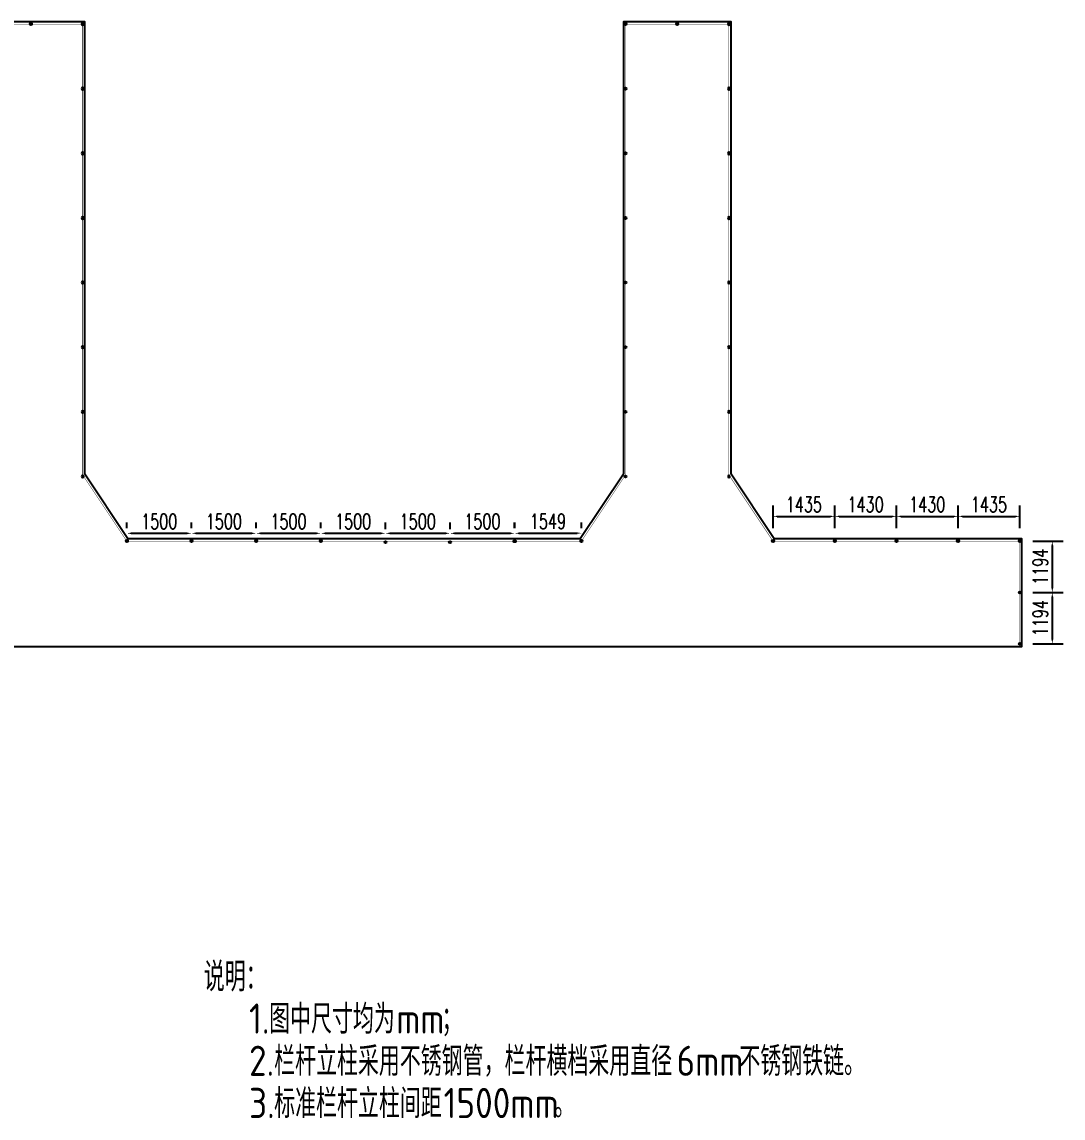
# Model space of a CAD drawing. Extents: x -89702 to 926017, y -610001 to -56924.
# Drawn here: x 544740 to 568904, y -327895 to -302451 of the extents above; entities that cross this region are included whole.
import ezdxf

# ---------------------------------------------------------------- set-up
doc = ezdxf.new("R2010")
doc.units = 0
doc.header["$LTSCALE"] = 10
doc.header["$MEASUREMENT"] = 0
for name, color, linetype in [('PUB_TEXT', 7, 'Continuous'), ('W-PLASTIC_RAILINGS塑木栏杆', 6, 'Continuous'), ('W-STEEL_FRAME钢架', 3, 'Continuous')]:
    doc.layers.add(name, color=color, linetype=linetype)
doc.layers.add('文字标注', color=7, linetype='Continuous', lineweight=18)
doc.styles.get("Standard").update_dxf_attribs({"font": 'gbenor.shx', "bigfont": 'gbcbig.shx'})
doc.styles.add('STANDARD_T3', font='simplex.shx', dxfattribs={"width": 0.7, "bigfont": 'gbcbig.shx'})
doc.dimstyles.new('W&&100', dxfattribs={"dimtxt": 350, "dimasz": 100, "dimexe": 250, "dimexo": 300, "dimgap": 100, "dimtad": 1, "dimdec": 0, "dimzin": 0, "dimdsep": 46, "dimtxsty": 'STANDARD_T3', "dimcen": 0.09, "dimclrd": 1, "dimclre": 1, "dimclrt": 7, "dimazin": 2, "dimtfac": 1, "dimtdec": 0, "dimtix": 1, "dimtmove": 2, "dimatfit": 3, "dimfxl": 0, "dimtolj": 1, "dimtzin": 0, "dimarcsym": 0})

# ---------------------------------------------------------------- blocks, each defined once
blk = doc.blocks.new('*U1992')
at = {"layer": 'W-PLASTIC_RAILINGS塑木栏杆'}
blk.add_circle((0, 0), 25, dxfattribs=at)
blk = doc.blocks.new('*U1993')
at = {"layer": 'W-PLASTIC_RAILINGS塑木栏杆', "color": 0, "linetype": 'ByBlock', "lineweight": -2, "transparency": 16777216}
for p in [(0, 0), (0, -1500), (0, -3000), (0, -4500), (0, -6000), (0, -7500), (0, -9000), (0, -10500)]:
    blk.add_blockref('*U1992', p, dxfattribs=at)
blk = doc.blocks.new('*U1994')
at = {"layer": 'W-PLASTIC_RAILINGS塑木栏杆'}
blk.add_circle((0, 0), 25, dxfattribs=at)
blk = doc.blocks.new('*U1995')
at = {"layer": 'W-PLASTIC_RAILINGS塑木栏杆', "color": 0, "linetype": 'ByBlock', "lineweight": -2, "transparency": 16777216}
for p in [(0, 0), (0, -1500), (0, -3000), (0, -4500), (0, -6000), (0, -7500), (0, -9000), (0, -10500)]:
    blk.add_blockref('*U1994', p, dxfattribs=at)
blk = doc.blocks.new('*U1996')
at = {"layer": 'W-PLASTIC_RAILINGS塑木栏杆'}
blk.add_circle((0, 0), 25, dxfattribs=at)
blk = doc.blocks.new('*U1997')
at = {"layer": 'W-PLASTIC_RAILINGS塑木栏杆', "color": 0, "linetype": 'ByBlock', "lineweight": -2, "transparency": 16777216}
for p in [(0, 0), (0, -1500), (0, -3000), (0, -4500), (0, -6000), (0, -7500), (0, -9000), (0, -10500)]:
    blk.add_blockref('*U1996', p, dxfattribs=at)
blk = doc.blocks.new('*D2078')
at = {"layer": 'Defpoints', "color": 0, "transparency": 16777216}
for p in [(548677, -314322), (547177, -314501), (548677, -314501)]:
    blk.add_point(p, dxfattribs=at)
at = {"layer": '文字标注', "color": 1, "lineweight": -2, "transparency": 16777216}
for p, q in [((547177, -314201), (547177, -314072)), ((548677, -314201), (548677, -314072)), ((547277, -314322), (548577, -314322))]:
    blk.add_line(p, q, dxfattribs=at)
at = {"layer": '文字标注', "color": 1, "transparency": 16777216}
for points in [[(547277, -314305), (547277, -314339), (547177, -314322)], [(548577, -314305), (548577, -314339), (548677, -314322)]]:
    blk.add_solid(points, dxfattribs=at)
at = {"layer": '文字标注', "color": 7, "transparency": 16777216, "insert": (547927, -314047), "char_height": 350, "attachment_point": 5, "style": 'STANDARD_T3'}
blk.add_mtext('\\A1;1500', dxfattribs=at)
blk = doc.blocks.new('*D2079')
at = {"layer": 'Defpoints', "color": 0, "transparency": 16777216}
for p in [(550177, -314322), (548677, -314501), (550177, -314501)]:
    blk.add_point(p, dxfattribs=at)
at = {"layer": '文字标注', "color": 1, "lineweight": -2, "transparency": 16777216}
for p, q in [((548677, -314201), (548677, -314072)), ((550177, -314201), (550177, -314072)), ((548777, -314322), (550077, -314322))]:
    blk.add_line(p, q, dxfattribs=at)
at = {"layer": '文字标注', "color": 1, "transparency": 16777216}
for points in [[(548777, -314305), (548777, -314339), (548677, -314322)], [(550077, -314305), (550077, -314339), (550177, -314322)]]:
    blk.add_solid(points, dxfattribs=at)
at = {"layer": '文字标注', "color": 7, "transparency": 16777216, "insert": (549427, -314047), "char_height": 350, "attachment_point": 5, "style": 'STANDARD_T3'}
blk.add_mtext('\\A1;1500', dxfattribs=at)
blk = doc.blocks.new('*D2080')
at = {"layer": 'Defpoints', "color": 0, "transparency": 16777216}
for p in [(551677, -314322), (550177, -314501), (551677, -314501)]:
    blk.add_point(p, dxfattribs=at)
at = {"layer": '文字标注', "color": 1, "lineweight": -2, "transparency": 16777216}
for p, q in [((550177, -314201), (550177, -314072)), ((551677, -314201), (551677, -314072)), ((550277, -314322), (551577, -314322))]:
    blk.add_line(p, q, dxfattribs=at)
at = {"layer": '文字标注', "color": 1, "transparency": 16777216}
for points in [[(550277, -314305), (550277, -314339), (550177, -314322)], [(551577, -314305), (551577, -314339), (551677, -314322)]]:
    blk.add_solid(points, dxfattribs=at)
at = {"layer": '文字标注', "color": 7, "transparency": 16777216, "insert": (550927, -314047), "char_height": 350, "attachment_point": 5, "style": 'STANDARD_T3'}
blk.add_mtext('\\A1;1500', dxfattribs=at)
blk = doc.blocks.new('*D2081')
at = {"layer": 'Defpoints', "color": 0, "transparency": 16777216}
for p in [(553177, -314322), (551677, -314501), (553177, -314526)]:
    blk.add_point(p, dxfattribs=at)
at = {"layer": '文字标注', "color": 1, "lineweight": -2, "transparency": 16777216}
for p, q in [((551677, -314201), (551677, -314072)), ((553177, -314226), (553177, -314072)), ((551777, -314322), (553077, -314322))]:
    blk.add_line(p, q, dxfattribs=at)
at = {"layer": '文字标注', "color": 1, "transparency": 16777216}
for points in [[(551777, -314305), (551777, -314339), (551677, -314322)], [(553077, -314305), (553077, -314339), (553177, -314322)]]:
    blk.add_solid(points, dxfattribs=at)
at = {"layer": '文字标注', "color": 7, "transparency": 16777216, "insert": (552427, -314047), "char_height": 350, "attachment_point": 5, "style": 'STANDARD_T3'}
blk.add_mtext('\\A1;1500', dxfattribs=at)
blk = doc.blocks.new('*D2082')
at = {"layer": 'Defpoints', "color": 0, "transparency": 16777216}
for p in [(554677, -314322), (553177, -314526), (554677, -314526)]:
    blk.add_point(p, dxfattribs=at)
at = {"layer": '文字标注', "color": 1, "lineweight": -2, "transparency": 16777216}
for p, q in [((553177, -314226), (553177, -314072)), ((554677, -314226), (554677, -314072)), ((553277, -314322), (554577, -314322))]:
    blk.add_line(p, q, dxfattribs=at)
at = {"layer": '文字标注', "color": 1, "transparency": 16777216}
for points in [[(553277, -314305), (553277, -314339), (553177, -314322)], [(554577, -314305), (554577, -314339), (554677, -314322)]]:
    blk.add_solid(points, dxfattribs=at)
at = {"layer": '文字标注', "color": 7, "transparency": 16777216, "insert": (553927, -314047), "char_height": 350, "attachment_point": 5, "style": 'STANDARD_T3'}
blk.add_mtext('\\A1;1500', dxfattribs=at)
blk = doc.blocks.new('*D2083')
at = {"layer": 'Defpoints', "color": 0, "transparency": 16777216}
for p in [(556177, -314322), (554677, -314526), (556177, -314506)]:
    blk.add_point(p, dxfattribs=at)
at = {"layer": '文字标注', "color": 1, "lineweight": -2, "transparency": 16777216}
for p, q in [((554677, -314226), (554677, -314072)), ((556177, -314206), (556177, -314072)), ((554777, -314322), (556077, -314322))]:
    blk.add_line(p, q, dxfattribs=at)
at = {"layer": '文字标注', "color": 1, "transparency": 16777216}
for points in [[(554777, -314305), (554777, -314339), (554677, -314322)], [(556077, -314305), (556077, -314339), (556177, -314322)]]:
    blk.add_solid(points, dxfattribs=at)
at = {"layer": '文字标注', "color": 7, "transparency": 16777216, "insert": (555427, -314047), "char_height": 350, "attachment_point": 5, "style": 'STANDARD_T3'}
blk.add_mtext('\\A1;1500', dxfattribs=at)
blk = doc.blocks.new('*D2084')
at = {"layer": 'Defpoints', "color": 0, "transparency": 16777216}
for p in [(557725, -314318), (556177, -314506), (557725, -314501)]:
    blk.add_point(p, dxfattribs=at)
at = {"layer": '文字标注', "color": 1, "lineweight": -2, "transparency": 16777216}
for p, q in [((556176, -314206), (556175, -314072)), ((557725, -314201), (557724, -314068)), ((556276, -314322), (557625, -314318))]:
    blk.add_line(p, q, dxfattribs=at)
at = {"layer": '文字标注', "color": 1, "transparency": 16777216}
for points in [[(556276, -314305), (556276, -314338), (556176, -314322)], [(557625, -314301), (557625, -314335), (557725, -314318)]]:
    blk.add_solid(points, dxfattribs=at)
at = {"layer": '文字标注', "color": 7, "transparency": 16777216, "insert": (556950, -314045), "char_height": 350, "attachment_point": 5, "rotation": 0.1598, "style": 'STANDARD_T3'}
blk.add_mtext('\\A1;1549', dxfattribs=at)
blk = doc.blocks.new('*D2103')
at = {"layer": 'Defpoints', "color": 0, "transparency": 16777216}
for p in [(563607, -313928), (562172, -314501), (563607, -314501)]:
    blk.add_point(p, dxfattribs=at)
at = {"layer": '文字标注', "color": 1, "lineweight": -2, "transparency": 16777216}
for p, q in [((562172, -314201), (562172, -313678)), ((563607, -314201), (563607, -313678)), ((562272, -313928), (563507, -313928))]:
    blk.add_line(p, q, dxfattribs=at)
at = {"layer": '文字标注', "color": 1, "transparency": 16777216}
for points in [[(562272, -313912), (562272, -313945), (562172, -313928)], [(563507, -313912), (563507, -313945), (563607, -313928)]]:
    blk.add_solid(points, dxfattribs=at)
at = {"layer": '文字标注', "color": 7, "transparency": 16777216, "insert": (562889, -313653), "char_height": 350, "attachment_point": 5, "style": 'STANDARD_T3'}
blk.add_mtext('\\A1;1435', dxfattribs=at)
blk = doc.blocks.new('*D2104')
at = {"layer": 'Defpoints', "color": 0, "transparency": 16777216}
for p in [(565037, -313928), (563607, -314501), (565037, -314501)]:
    blk.add_point(p, dxfattribs=at)
at = {"layer": '文字标注', "color": 1, "lineweight": -2, "transparency": 16777216}
for p, q in [((563607, -314201), (563607, -313678)), ((565037, -314201), (565037, -313678)), ((563707, -313928), (564937, -313928))]:
    blk.add_line(p, q, dxfattribs=at)
at = {"layer": '文字标注', "color": 1, "transparency": 16777216}
for points in [[(563707, -313912), (563707, -313945), (563607, -313928)], [(564937, -313912), (564937, -313945), (565037, -313928)]]:
    blk.add_solid(points, dxfattribs=at)
at = {"layer": '文字标注', "color": 7, "transparency": 16777216, "insert": (564322, -313653), "char_height": 350, "attachment_point": 5, "style": 'STANDARD_T3'}
blk.add_mtext('\\A1;1430', dxfattribs=at)
blk = doc.blocks.new('*D2105')
at = {"layer": 'Defpoints', "color": 0, "transparency": 16777216}
for p in [(566467, -313928), (565037, -314501), (566467, -314501)]:
    blk.add_point(p, dxfattribs=at)
at = {"layer": '文字标注', "color": 1, "lineweight": -2, "transparency": 16777216}
for p, q in [((565037, -314201), (565037, -313678)), ((566467, -314201), (566467, -313678)), ((565137, -313928), (566367, -313928))]:
    blk.add_line(p, q, dxfattribs=at)
at = {"layer": '文字标注', "color": 1, "transparency": 16777216}
for points in [[(565137, -313912), (565137, -313945), (565037, -313928)], [(566367, -313912), (566367, -313945), (566467, -313928)]]:
    blk.add_solid(points, dxfattribs=at)
at = {"layer": '文字标注', "color": 7, "transparency": 16777216, "insert": (565752, -313653), "char_height": 350, "attachment_point": 5, "style": 'STANDARD_T3'}
blk.add_mtext('\\A1;1430', dxfattribs=at)
blk = doc.blocks.new('*D2106')
at = {"layer": 'Defpoints', "color": 0, "transparency": 16777216}
for p in [(567902, -313928), (566467, -314501), (567902, -314501)]:
    blk.add_point(p, dxfattribs=at)
at = {"layer": '文字标注', "color": 1, "lineweight": -2, "transparency": 16777216}
for p, q in [((566467, -314201), (566467, -313678)), ((567902, -314201), (567902, -313678)), ((566567, -313928), (567802, -313928))]:
    blk.add_line(p, q, dxfattribs=at)
at = {"layer": '文字标注', "color": 1, "transparency": 16777216}
for points in [[(566567, -313912), (566567, -313945), (566467, -313928)], [(567802, -313912), (567802, -313945), (567902, -313928)]]:
    blk.add_solid(points, dxfattribs=at)
at = {"layer": '文字标注', "color": 7, "transparency": 16777216, "insert": (567184, -313653), "char_height": 350, "attachment_point": 5, "style": 'STANDARD_T3'}
blk.add_mtext('\\A1;1435', dxfattribs=at)
blk = doc.blocks.new('*D2107')
at = {"layer": 'Defpoints', "color": 0, "transparency": 16777216}
for p in [(567902, -314501), (567902, -315695), (568654, -315695)]:
    blk.add_point(p, dxfattribs=at)
at = {"layer": '文字标注', "color": 1, "lineweight": -2, "transparency": 16777216}
for p, q in [((568202, -314501), (568904, -314501)), ((568654, -314601), (568654, -315595)), ((568202, -315695), (568904, -315695))]:
    blk.add_line(p, q, dxfattribs=at)
at = {"layer": '文字标注', "color": 1, "transparency": 16777216}
for points in [[(568638, -314601), (568671, -314601), (568654, -314501)], [(568638, -315595), (568671, -315595), (568654, -315695)]]:
    blk.add_solid(points, dxfattribs=at)
at = {"layer": '文字标注', "color": 7, "transparency": 16777216, "insert": (568379, -315098), "char_height": 350, "attachment_point": 5, "rotation": 90, "style": 'STANDARD_T3'}
blk.add_mtext('\\A1;1194', dxfattribs=at)
blk = doc.blocks.new('*D2108')
at = {"layer": 'Defpoints', "color": 0, "transparency": 16777216}
for p in [(567902, -315695), (567902, -316888), (568654, -316888)]:
    blk.add_point(p, dxfattribs=at)
at = {"layer": '文字标注', "color": 1, "lineweight": -2, "transparency": 16777216}
for p, q in [((568202, -315695), (568904, -315695)), ((568654, -315795), (568654, -316788)), ((568202, -316888), (568904, -316888))]:
    blk.add_line(p, q, dxfattribs=at)
at = {"layer": '文字标注', "color": 1, "transparency": 16777216}
for points in [[(568638, -315795), (568671, -315795), (568654, -315695)], [(568638, -316788), (568671, -316788), (568654, -316888)]]:
    blk.add_solid(points, dxfattribs=at)
at = {"layer": '文字标注', "color": 7, "transparency": 16777216, "insert": (568379, -316292), "char_height": 350, "attachment_point": 5, "rotation": 90, "style": 'STANDARD_T3'}
blk.add_mtext('\\A1;1194', dxfattribs=at)

msp = doc.modelspace()

# ---------------------------------------------------------------- linework, layer by layer
at = {"layer": 'W-PLASTIC_RAILINGS塑木栏杆', "ltscale": 0.5, "const_width": 10}
msp.add_lwpolyline([(567901.7, -316888.4), (567901.7, -314501.4), (562171.9, -314501.4), (561148.7, -312966.5), (561148.7, -302501.4), (558748.7, -302501.4), (558748.7, -312966.5), (557725.4, -314501.4), (547171.9, -314501.4), (546148.7, -312966.5), (546148.7, -302501.4), (543748.7, -302501.4)], dxfattribs=at)
at = {"layer": 'W-PLASTIC_RAILINGS塑木栏杆'}
for centre in [(544948.5, -302501.4), (559948.5, -302501.4), (547176.6, -314501.4), (548676.6, -314501.4), (550176.6, -314501.4), (551676.6, -314501.4), (556176.6, -314505.7), (557725.4, -314501.4), (562171.9, -314501.4), (563606.9, -314501.4), (565036.9, -314501.4), (566466.9, -314501.4), (567901.7, -314501.4), (553176.6, -314526.4), (554676.6, -314526.4), (567901.7, -315694.9), (567901.7, -316888.4)]:
    msp.add_circle(centre, 25, dxfattribs=at)
at = {"layer": 'W-STEEL_FRAME钢架'}
msp.add_lwpolyline([(541441.1, -316952.2), (567948.7, -316951.4), (567948.7, -314451.4), (562198.7, -314451.4), (561198.7, -312951.4), (561198.7, -302451.4), (558698.7, -302451.4), (558698.7, -312951.4), (557698.7, -314451.4), (547198.7, -314451.4), (546198.7, -312951.4), (546198.7, -302451.4), (543698.7, -302451.4)], dxfattribs=at)

# ---------------------------------------------------------------- block references
at = {"layer": 'W-PLASTIC_RAILINGS塑木栏杆', "color": 3, "xscale": -1}
for name, p in [('*U1993', (546148.4, -302501.4)), ('*U1997', (561148.4, -302501.4))]:
    msp.add_blockref(name, p, dxfattribs=at)
at = {"layer": 'W-PLASTIC_RAILINGS塑木栏杆', "color": 3}
msp.add_blockref('*U1995', (558748.7, -302501.4), dxfattribs=at)

# ---------------------------------------------------------------- texts
at = {"layer": 'PUB_TEXT'}
for s, height, p in [('说明：', 675.18, (548960.7, -324955.2)), ('1.', 700, (550010.7, -325935.2)), ('图中尺寸均为', 675.18, (550477.4, -325935.2)), ('；', 675.2, (554476.3, -325935.2)), ('mm', 700, (553426.3, -325935.2)), ('栏杆立柱采用不锈钢管，栏杆横档采用直径', 675.177, (550594.1, -326915.2)), ('不锈钢铁链。', 675.18, (561390.7, -326915.2)), ('2.', 700, (550010.7, -326915.2)), ('6mm', 700, (559932.4, -326915.2)), ('3.', 700, (550010.7, -327895.2)), ('标准栏杆立柱间距', 675.18, (550594.1, -327895.2)), ('1500mm', 700, (554526, -327895.2)), ('。', 675.2, (557092.6, -327895.2))]:
    msp.add_text(s, height=height, dxfattribs=at).set_placement(p)

# ---------------------------------------------------------------- dimensions: what is measured, and where the dimension line sits
at = {"layer": '文字标注'}
for base, p1, p2, picture, middle in [((563606.9, -313928.3), (562171.9, -314501.4), (563606.9, -314501.4), '*D2103', (562889.4, -313653.3)), ((565036.9, -313928.3), (563606.9, -314501.4), (565036.9, -314501.4), '*D2104', (564321.9, -313653.3)), ((566466.9, -313928.3), (565036.9, -314501.4), (566466.9, -314501.4), '*D2105', (565751.9, -313653.3)), ((567901.7, -313928.3), (566466.9, -314501.4), (567901.7, -314501.4), '*D2106', (567184.3, -313653.3))]:
    dim = msp.add_linear_dim(base=base, p1=p1, p2=p2, dimstyle='W&&100', dxfattribs=at)
    dim.commit()
    dim.dimension.update_dxf_attribs({"geometry": picture, "text_midpoint": middle})
for p1, p2, distance, picture, middle in [((547176.6, -314501.4), (548676.6, -314501.4), 179.5, '*D2078', (547926.6, -314046.9)), ((556176.6, -314505.7), (557725.4, -314501.4), 183.8, '*D2084', (556949.7, -314044.7))]:
    dim = msp.add_aligned_dim(p1=p1, p2=p2, distance=distance, dimstyle='W&&100', dxfattribs=at)
    dim.commit()
    dim.dimension.update_dxf_attribs({"geometry": picture, "text_midpoint": middle})
for base, p1, p2, angle, picture, middle in [((550176.6, -314321.9), (548676.6, -314501.4), (550176.6, -314501.4), 180, '*D2079', (549426.6, -314046.9)), ((551676.6, -314321.9), (550176.6, -314501.4), (551676.6, -314501.4), 180, '*D2080', (550926.6, -314046.9)), ((553176.6, -314321.9), (551676.6, -314501.4), (553176.6, -314526.4), 180, '*D2081', (552426.6, -314046.9)), ((554676.6, -314321.9), (553176.6, -314526.4), (554676.6, -314526.4), 180, '*D2082', (553926.6, -314046.9)), ((556176.6, -314321.9), (554676.6, -314526.4), (556176.6, -314505.7), 180, '*D2083', (555426.6, -314046.9)), ((568654.31, -315694.8911), (567901.6653, -314501.3902), (567901.6653, -315694.8911), 90, '*D2107', (568379.31, -315098.1407)), ((568654.31, -316888.3921), (567901.6653, -315694.8911), (567901.6653, -316888.3921), 90, '*D2108', (568379.31, -316291.6416))]:
    dim = msp.add_linear_dim(base=base, p1=p1, p2=p2, angle=angle, dimstyle='W&&100', dxfattribs=at)
    dim.commit()
    dim.dimension.update_dxf_attribs({"geometry": picture, "text_midpoint": middle})

doc.saveas('drawing.dxf')
